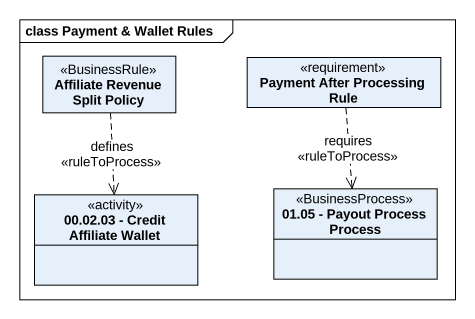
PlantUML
@startuml
mainframe class Payment & Wallet Rules
hide circle
hide empty members
class "Affiliate Revenue Split Policy" as Affiliate_Revenue_Split <<BusinessRule>>
class "Payment After Processing Rule" as Payment_After_Processing <<requirement>>
class "00.02.03 - Credit Affiliate Wallet" as c00_02_03_Credit_Affiliate <<activity>>
class "01.05 - Payout Process Process" as c01_05_Payout_Process_Process <<BusinessProcess>>
Affiliate_Revenue_Split ..> c00_02_03_Credit_Affiliate : defines\n<<ruleToProcess>>
Payment_After_Processing ..> c01_05_Payout_Process_Process : requires\n<<ruleToProcess>>
@enduml
